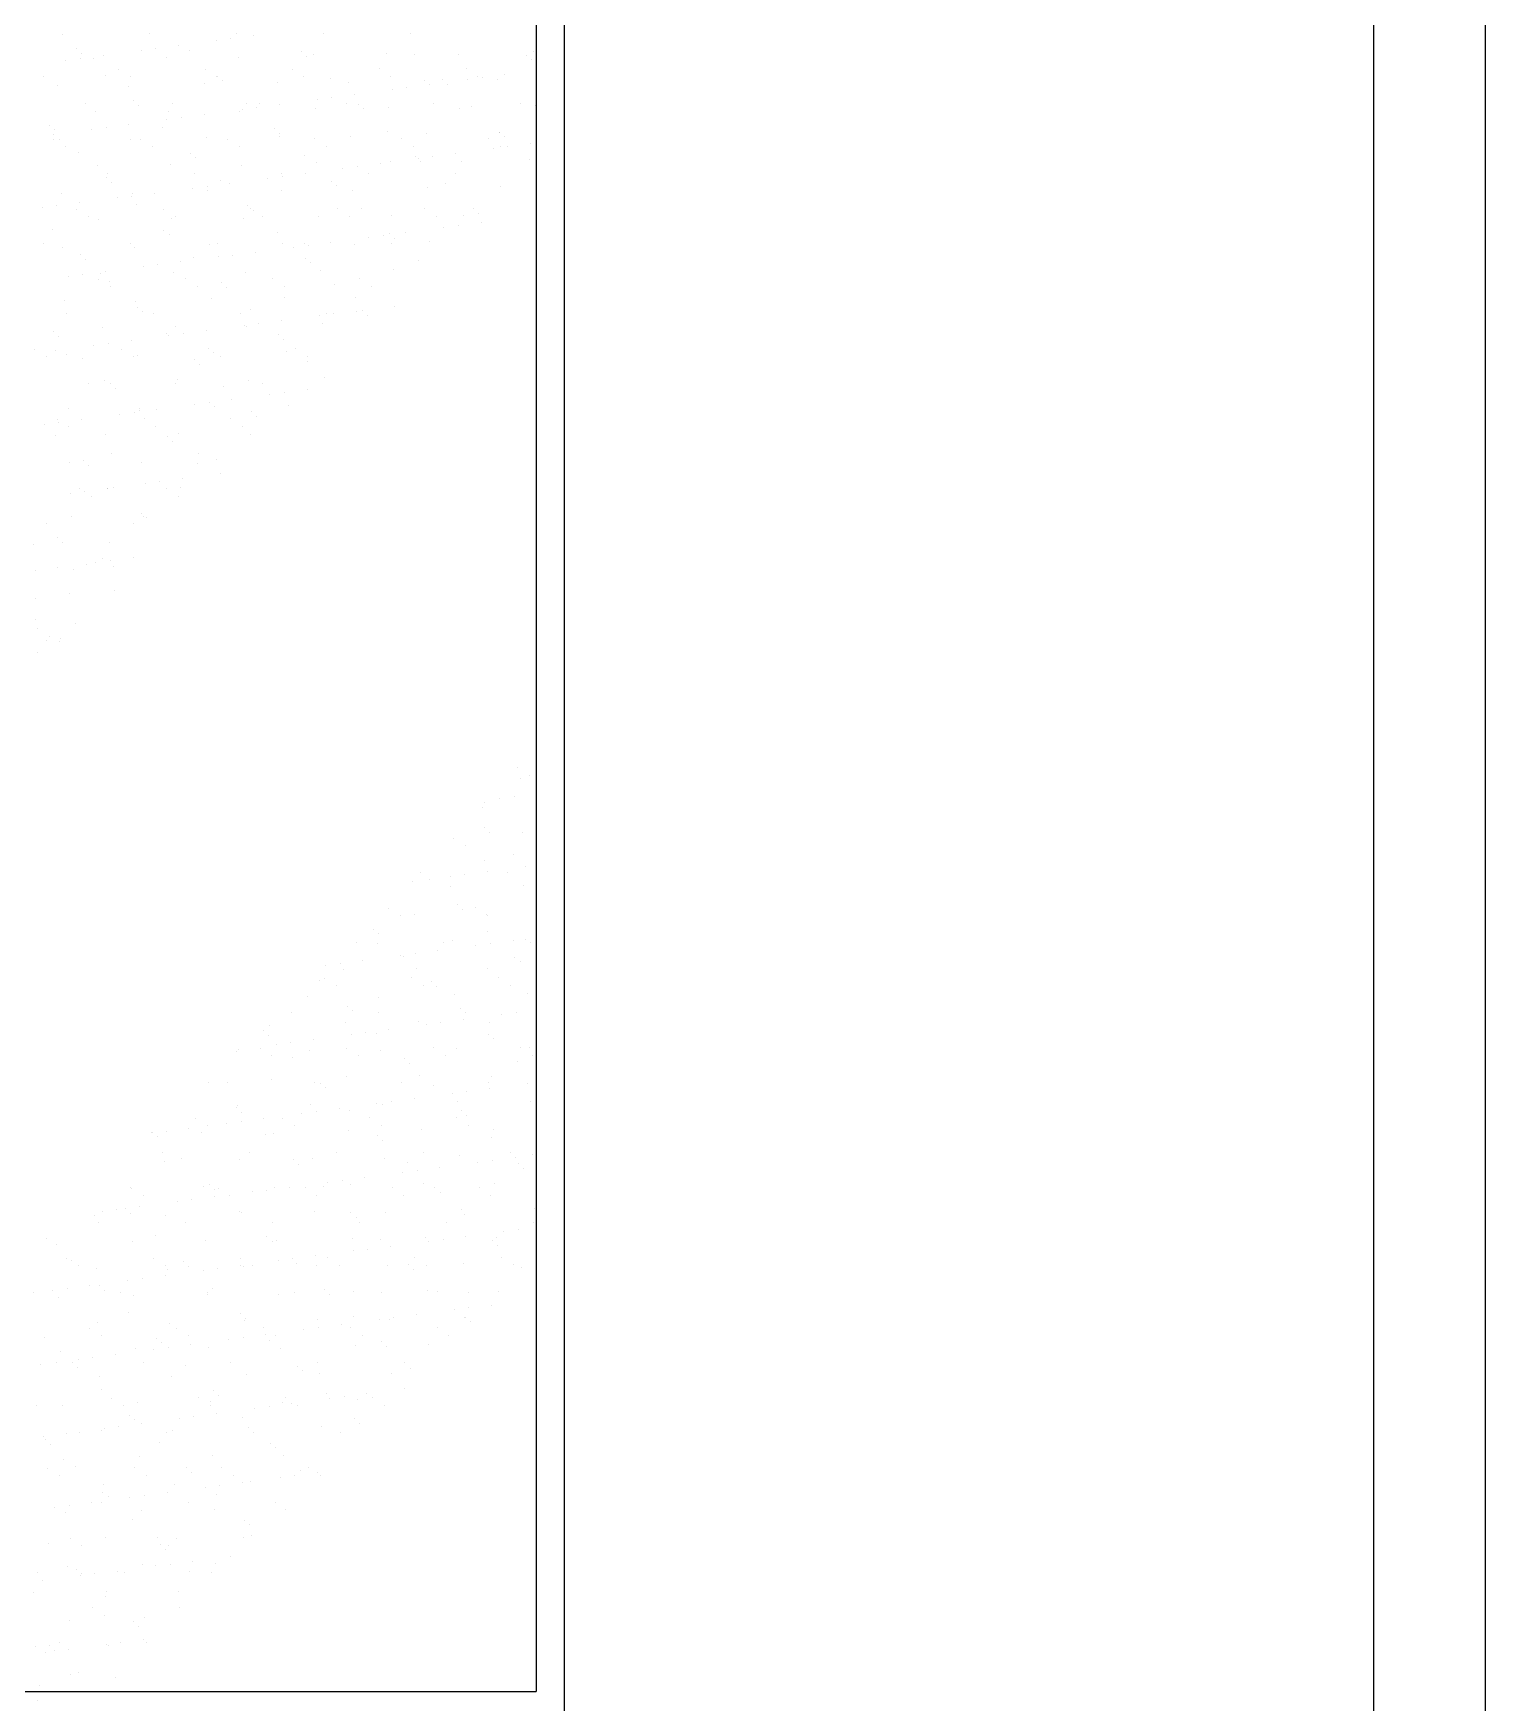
# Model space of a CAD drawing. Header units: inches. Extents: x 8.4 to 50.9, y 14.4 to 39.2.
# Drawn here: x 10.3584 to 10.6184, y 25.7495 to 26.0485 of the extents above; entities that cross this region are included whole.
import ezdxf

# ---------------------------------------------------------------- set-up
doc = ezdxf.new("R2010")
doc.units = ezdxf.units.IN
doc.header["$MEASUREMENT"] = 0
doc.layers.add('02', color=2, linetype='Continuous')

msp = doc.modelspace()

# ---------------------------------------------------------------- linework, layer by layer
at = {"layer": '02'}
for p, q in [((10.4534, 26.848), (10.4534, 25.7465)), ((10.5984, 24.551), (10.5984, 26.848)), ((10.6184, 24.551), (10.6184, 26.848)), ((10.4484, 26.34505), (10.4484, 25.7515)), ((10.36367, 26.04842), (10.36367, 26.04842)), ((10.37924, 26.04845), (10.37924, 26.04845)), ((10.39481, 26.04848), (10.39481, 26.04848)), ((10.39781, 26.04817), (10.39781, 26.04817)), ((10.41038, 26.04851), (10.41038, 26.04851)), ((10.42595, 26.04853), (10.42595, 26.04853)), ((10.36605, 26.04587), (10.36605, 26.04587)), ((10.37768, 26.04552), (10.37768, 26.04552)), ((10.38028, 26.04586), (10.38028, 26.04586)), ((10.38435, 26.04639), (10.38435, 26.04639)), ((10.38635, 26.04543), (10.38635, 26.04543)), ((10.39114, 26.04729), (10.39114, 26.04729)), ((10.39374, 26.04763), (10.39374, 26.04763)), ((10.40636, 26.04526), (10.40636, 26.04526)), ((10.44792, 26.04529), (10.44792, 26.04529)), ((10.36422, 26.04374), (10.36422, 26.04374)), ((10.36682, 26.04409), (10.36682, 26.04409)), ((10.36697, 26.04503), (10.36697, 26.04503)), ((10.36916, 26.0441), (10.36916, 26.0441)), ((10.37089, 26.04462), (10.37089, 26.04462)), ((10.38225, 26.04427), (10.38225, 26.04427)), ((10.38915, 26.04214), (10.38915, 26.04214)), ((10.39504, 26.04421), (10.39504, 26.04421)), ((10.40472, 26.04216), (10.40472, 26.04216)), ((10.40728, 26.04442), (10.40728, 26.04442)), ((10.40854, 26.0447), (10.40854, 26.0447)), ((10.42029, 26.04219), (10.42029, 26.04219)), ((10.42163, 26.04486), (10.42163, 26.04486)), ((10.42666, 26.04482), (10.42666, 26.04482)), ((10.43442, 26.0448), (10.43442, 26.0448)), ((10.43586, 26.04222), (10.43586, 26.04222)), ((10.44667, 26.04465), (10.44667, 26.04465)), ((10.44759, 26.0438), (10.44759, 26.0438)), ((10.36012, 26.04074), (10.36012, 26.04074)), ((10.36271, 26.03916), (10.36271, 26.03916)), ((10.37132, 26.04104), (10.37132, 26.04104)), ((10.37358, 26.04211), (10.37358, 26.04211)), ((10.37569, 26.04076), (10.37569, 26.04076)), ((10.38901, 26.03958), (10.38901, 26.03958)), ((10.39126, 26.04079), (10.39126, 26.04079)), ((10.39133, 26.04087), (10.39133, 26.04087)), ((10.39225, 26.04003), (10.39225, 26.04003)), ((10.4021, 26.03975), (10.4021, 26.03975)), ((10.40683, 26.04082), (10.40683, 26.04082)), ((10.41163, 26.04043), (10.41163, 26.04043)), ((10.41489, 26.03969), (10.41489, 26.03969)), ((10.4224, 26.04085), (10.4224, 26.04085)), ((10.42839, 26.04018), (10.42839, 26.04018)), ((10.42933, 26.03937), (10.42933, 26.03937)), ((10.43164, 26.04026), (10.43164, 26.04026)), ((10.43256, 26.03941), (10.43256, 26.03941)), ((10.43613, 26.04026), (10.43613, 26.04026)), ((10.43797, 26.04088), (10.43797, 26.04088)), ((10.43873, 26.04061), (10.43873, 26.04061)), ((10.44148, 26.04034), (10.44148, 26.04034)), ((10.44279, 26.04114), (10.44279, 26.04114)), ((10.3755, 26.0391), (10.3755, 26.0391)), ((10.3763, 26.03648), (10.3763, 26.03648)), ((10.40921, 26.03672), (10.40921, 26.03672)), ((10.41181, 26.03706), (10.41181, 26.03706)), ((10.41587, 26.0376), (10.41587, 26.0376)), ((10.42267, 26.03849), (10.42267, 26.03849)), ((10.42527, 26.03884), (10.42527, 26.03884)), ((10.36771, 26.0359), (10.36771, 26.0359)), ((10.36947, 26.03447), (10.36947, 26.03447)), ((10.37722, 26.03564), (10.37722, 26.03564)), ((10.38229, 26.03318), (10.38229, 26.03318)), ((10.38256, 26.03464), (10.38256, 26.03464)), ((10.38328, 26.03593), (10.38328, 26.03593)), ((10.38489, 26.03352), (10.38489, 26.03352)), ((10.38896, 26.03406), (10.38896, 26.03406)), ((10.39535, 26.03458), (10.39535, 26.03458)), ((10.39575, 26.03495), (10.39575, 26.03495)), ((10.3966, 26.03604), (10.3966, 26.03604)), ((10.39835, 26.03529), (10.39835, 26.03529)), ((10.39885, 26.03596), (10.39885, 26.03596)), ((10.40242, 26.03583), (10.40242, 26.03583)), ((10.40886, 26.03506), (10.40886, 26.03506)), ((10.41442, 26.03599), (10.41442, 26.03599)), ((10.41661, 26.03587), (10.41661, 26.03587)), ((10.41753, 26.03502), (10.41753, 26.03502)), ((10.42194, 26.03523), (10.42194, 26.03523)), ((10.42999, 26.03601), (10.42999, 26.03601)), ((10.43474, 26.03517), (10.43474, 26.03517)), ((10.43691, 26.03543), (10.43691, 26.03543)), ((10.44556, 26.03604), (10.44556, 26.03604)), ((10.44824, 26.03565), (10.44824, 26.03565)), ((10.36127, 26.03209), (10.36127, 26.03209)), ((10.36204, 26.03051), (10.36204, 26.03051)), ((10.36219, 26.03125), (10.36219, 26.03125)), ((10.36883, 26.03141), (10.36883, 26.03141)), ((10.37143, 26.03175), (10.37143, 26.03175)), ((10.3755, 26.03228), (10.3755, 26.03228)), ((10.38157, 26.03165), (10.38157, 26.03165)), ((10.40158, 26.03148), (10.40158, 26.03148)), ((10.4025, 26.03064), (10.4025, 26.03064)), ((10.42188, 26.03104), (10.42188, 26.03104)), ((10.42871, 26.03054), (10.42871, 26.03054)), ((10.44179, 26.03071), (10.44179, 26.03071)), ((10.44189, 26.03087), (10.44189, 26.03087)), ((10.36205, 26.02956), (10.36205, 26.02956)), ((10.36303, 26.02952), (10.36303, 26.02952)), ((10.36416, 26.02822), (10.36416, 26.02822)), ((10.36654, 26.02726), (10.36654, 26.02726)), ((10.37582, 26.02946), (10.37582, 26.02946)), ((10.37762, 26.02959), (10.37762, 26.02959)), ((10.37973, 26.02824), (10.37973, 26.02824)), ((10.38932, 26.02995), (10.38932, 26.02995)), ((10.39319, 26.02962), (10.39319, 26.02962)), ((10.3953, 26.02827), (10.3953, 26.02827)), ((10.40241, 26.03012), (10.40241, 26.03012)), ((10.40876, 26.02964), (10.40876, 26.02964)), ((10.41087, 26.0283), (10.41087, 26.0283)), ((10.4152, 26.03006), (10.4152, 26.03006)), ((10.42433, 26.02967), (10.42433, 26.02967)), ((10.42644, 26.02833), (10.42644, 26.02833)), ((10.4399, 26.0297), (10.4399, 26.0297)), ((10.44074, 26.02793), (10.44074, 26.02793)), ((10.44201, 26.02836), (10.44201, 26.02836)), ((10.44281, 26.03002), (10.44281, 26.03002)), ((10.44334, 26.02827), (10.44334, 26.02827)), ((10.4474, 26.0288), (10.4474, 26.0288)), ((10.36979, 26.02484), (10.36979, 26.02484)), ((10.38288, 26.025), (10.38288, 26.025)), ((10.38655, 26.02709), (10.38655, 26.02709)), ((10.38747, 26.02625), (10.38747, 26.02625)), ((10.39567, 26.02494), (10.39567, 26.02494)), ((10.40685, 26.02665), (10.40685, 26.02665)), ((10.40917, 26.02543), (10.40917, 26.02543)), ((10.41382, 26.02438), (10.41382, 26.02438)), ((10.41642, 26.02472), (10.41642, 26.02472)), ((10.42048, 26.02526), (10.42048, 26.02526)), ((10.42226, 26.0256), (10.42226, 26.0256)), ((10.42686, 26.02648), (10.42686, 26.02648)), ((10.42728, 26.02615), (10.42728, 26.02615)), ((10.42778, 26.02563), (10.42778, 26.02563)), ((10.42988, 26.0265), (10.42988, 26.0265)), ((10.43394, 26.02703), (10.43394, 26.02703)), ((10.43505, 26.02553), (10.43505, 26.02553)), ((10.44716, 26.02604), (10.44716, 26.02604)), ((10.37152, 26.0227), (10.37152, 26.0227)), ((10.37175, 26.02338), (10.37175, 26.02338)), ((10.37244, 26.02186), (10.37244, 26.02186)), ((10.38732, 26.02341), (10.38732, 26.02341)), ((10.3895, 26.02118), (10.3895, 26.02118)), ((10.39182, 26.02226), (10.39182, 26.02226)), ((10.39357, 26.02172), (10.39357, 26.02172)), ((10.40036, 26.02261), (10.40036, 26.02261)), ((10.40289, 26.02344), (10.40289, 26.02344)), ((10.40296, 26.02295), (10.40296, 26.02295)), ((10.40703, 26.02349), (10.40703, 26.02349)), ((10.41183, 26.02209), (10.41183, 26.02209)), ((10.41275, 26.02125), (10.41275, 26.02125)), ((10.41846, 26.02346), (10.41846, 26.02346)), ((10.43213, 26.02165), (10.43213, 26.02165)), ((10.43403, 26.02349), (10.43403, 26.02349)), ((10.36334, 26.01989), (10.36334, 26.01989)), ((10.37344, 26.01907), (10.37344, 26.01907)), ((10.37604, 26.01941), (10.37604, 26.01941)), ((10.37613, 26.01983), (10.37613, 26.01983)), ((10.38011, 26.01994), (10.38011, 26.01994)), ((10.3869, 26.02084), (10.3869, 26.02084)), ((10.38964, 26.02032), (10.38964, 26.02032)), ((10.40273, 26.02048), (10.40273, 26.02048)), ((10.41552, 26.02042), (10.41552, 26.02042)), ((10.42902, 26.02091), (10.42902, 26.02091)), ((10.44211, 26.02107), (10.44211, 26.02107)), ((10.35998, 26.01729), (10.35998, 26.01729)), ((10.36258, 26.01764), (10.36258, 26.01764)), ((10.36609, 26.01704), (10.36609, 26.01704)), ((10.36665, 26.01817), (10.36665, 26.01817)), ((10.36819, 26.0157), (10.36819, 26.0157)), ((10.3701, 26.0152), (10.3701, 26.0152)), ((10.37679, 26.01787), (10.37679, 26.01787)), ((10.38166, 26.01707), (10.38166, 26.01707)), ((10.38319, 26.01537), (10.38319, 26.01537)), ((10.38377, 26.01572), (10.38377, 26.01572)), ((10.39598, 26.01531), (10.39598, 26.01531)), ((10.3968, 26.0177), (10.3968, 26.0177)), ((10.39723, 26.0171), (10.39723, 26.0171)), ((10.39772, 26.01686), (10.39772, 26.01686)), ((10.39934, 26.01575), (10.39934, 26.01575)), ((10.40949, 26.01579), (10.40949, 26.01579)), ((10.4128, 26.01712), (10.4128, 26.01712)), ((10.41491, 26.01578), (10.41491, 26.01578)), ((10.4171, 26.01726), (10.4171, 26.01726)), ((10.42257, 26.01596), (10.42257, 26.01596)), ((10.42837, 26.01715), (10.42837, 26.01715)), ((10.43048, 26.01581), (10.43048, 26.01581)), ((10.43536, 26.0159), (10.43536, 26.0159)), ((10.43711, 26.01709), (10.43711, 26.01709)), ((10.43803, 26.01624), (10.43803, 26.01624)), ((10.36176, 26.01348), (10.36176, 26.01348)), ((10.38177, 26.01331), (10.38177, 26.01331)), ((10.38269, 26.01247), (10.38269, 26.01247)), ((10.40207, 26.01287), (10.40207, 26.01287)), ((10.42103, 26.01239), (10.42103, 26.01239)), ((10.42208, 26.0127), (10.42208, 26.0127)), ((10.42509, 26.01292), (10.42509, 26.01292)), ((10.43189, 26.01382), (10.43189, 26.01382)), ((10.43449, 26.01416), (10.43449, 26.01416)), ((10.43855, 26.01469), (10.43855, 26.01469)), ((10.36021, 26.01083), (10.36021, 26.01083)), ((10.36366, 26.01026), (10.36366, 26.01026)), ((10.37579, 26.01086), (10.37579, 26.01086)), ((10.37645, 26.01019), (10.37645, 26.01019)), ((10.38995, 26.01068), (10.38995, 26.01068)), ((10.39136, 26.01089), (10.39136, 26.01089)), ((10.39818, 26.00938), (10.39818, 26.00938)), ((10.40304, 26.01085), (10.40304, 26.01085)), ((10.40497, 26.01027), (10.40497, 26.01027)), ((10.40693, 26.01092), (10.40693, 26.01092)), ((10.40757, 26.01061), (10.40757, 26.01061)), ((10.41164, 26.01115), (10.41164, 26.01115)), ((10.41583, 26.01079), (10.41583, 26.01079)), ((10.41843, 26.01204), (10.41843, 26.01204)), ((10.4225, 26.01094), (10.4225, 26.01094)), ((10.423, 26.01185), (10.423, 26.01185)), ((10.42934, 26.01127), (10.42934, 26.01127)), ((10.36674, 26.00892), (10.36674, 26.00892)), ((10.36766, 26.00808), (10.36766, 26.00808)), ((10.37805, 26.00673), (10.37805, 26.00673)), ((10.38065, 26.00707), (10.38065, 26.00707)), ((10.38472, 26.00761), (10.38472, 26.00761)), ((10.38704, 26.00848), (10.38704, 26.00848)), ((10.39151, 26.0085), (10.39151, 26.0085)), ((10.39411, 26.00884), (10.39411, 26.00884)), ((10.40704, 26.00831), (10.40704, 26.00831)), ((10.40797, 26.00747), (10.40797, 26.00747)), ((10.42289, 26.00633), (10.42289, 26.00633)), ((10.42735, 26.00787), (10.42735, 26.00787)), ((10.36459, 26.00496), (10.36459, 26.00496)), ((10.36719, 26.0053), (10.36719, 26.0053)), ((10.37012, 26.00452), (10.37012, 26.00452)), ((10.37042, 26.00557), (10.37042, 26.00557)), ((10.37126, 26.00583), (10.37126, 26.00583)), ((10.37201, 26.00409), (10.37201, 26.00409)), ((10.38351, 26.00574), (10.38351, 26.00574)), ((10.38569, 26.00455), (10.38569, 26.00455)), ((10.39201, 26.00392), (10.39201, 26.00392)), ((10.3963, 26.00567), (10.3963, 26.00567)), ((10.40127, 26.00457), (10.40127, 26.00457)), ((10.4098, 26.00616), (10.4098, 26.00616)), ((10.41232, 26.00348), (10.41232, 26.00348)), ((10.41684, 26.0046), (10.41684, 26.0046)), ((10.41894, 26.00326), (10.41894, 26.00326)), ((10.36397, 26.00062), (10.36397, 26.00062)), ((10.37223, 26.00317), (10.37223, 26.00317)), ((10.37676, 26.00056), (10.37676, 26.00056)), ((10.3878, 26.0032), (10.3878, 26.0032)), ((10.39027, 26.00105), (10.39027, 26.00105)), ((10.39294, 26.00308), (10.39294, 26.00308)), ((10.40336, 26.00121), (10.40336, 26.00121)), ((10.40337, 26.00323), (10.40337, 26.00323)), ((10.41615, 26.00115), (10.41615, 26.00115)), ((10.36425, 25.99831), (10.36425, 25.99831)), ((10.37698, 25.99953), (10.37698, 25.99953)), ((10.37791, 25.99869), (10.37791, 25.99869)), ((10.37982, 25.99834), (10.37982, 25.99834)), ((10.39539, 25.99837), (10.39539, 25.99837)), ((10.39729, 25.99909), (10.39729, 25.99909)), ((10.40958, 25.99793), (10.40958, 25.99793)), ((10.41096, 25.9984), (10.41096, 25.9984)), ((10.41218, 25.99828), (10.41218, 25.99828)), ((10.41625, 25.99881), (10.41625, 25.99881)), ((10.41729, 25.99892), (10.41729, 25.99892)), ((10.41821, 25.99808), (10.41821, 25.99808)), ((10.42304, 25.9997), (10.42304, 25.9997)), ((10.36195, 25.99515), (10.36195, 25.99515)), ((10.36287, 25.9943), (10.36287, 25.9943)), ((10.37073, 25.99593), (10.37073, 25.99593)), ((10.38225, 25.9947), (10.38225, 25.9947)), ((10.38266, 25.99439), (10.38266, 25.99439)), ((10.38382, 25.9961), (10.38382, 25.9961)), ((10.38526, 25.99473), (10.38526, 25.99473)), ((10.38933, 25.99527), (10.38933, 25.99527)), ((10.39612, 25.99616), (10.39612, 25.99616)), ((10.39661, 25.99604), (10.39661, 25.99604)), ((10.39872, 25.9965), (10.39872, 25.9965)), ((10.40226, 25.99453), (10.40226, 25.99453)), ((10.40279, 25.99704), (10.40279, 25.99704)), ((10.41012, 25.99653), (10.41012, 25.99653)), ((10.35859, 25.99197), (10.35859, 25.99197)), ((10.36241, 25.99172), (10.36241, 25.99172)), ((10.3692, 25.99262), (10.3692, 25.99262)), ((10.3718, 25.99296), (10.3718, 25.99296)), ((10.37416, 25.992), (10.37416, 25.992)), ((10.37587, 25.99349), (10.37587, 25.99349)), ((10.38973, 25.99203), (10.38973, 25.99203)), ((10.39058, 25.99141), (10.39058, 25.99141)), ((10.40318, 25.99369), (10.40318, 25.99369)), ((10.40367, 25.99158), (10.40367, 25.99158)), ((10.4053, 25.99205), (10.4053, 25.99205)), ((10.3607, 25.99063), (10.3607, 25.99063)), ((10.36429, 25.99099), (10.36429, 25.99099)), ((10.36722, 25.99032), (10.36722, 25.99032)), ((10.37627, 25.99065), (10.37627, 25.99065)), ((10.37708, 25.99093), (10.37708, 25.99093)), ((10.38723, 25.99014), (10.38723, 25.99014)), ((10.38815, 25.9893), (10.38815, 25.9893)), ((10.39184, 25.99068), (10.39184, 25.99068)), ((10.40741, 25.99071), (10.40741, 25.99071)), ((10.40753, 25.9897), (10.40753, 25.9897)), ((10.36829, 25.98579), (10.36829, 25.98579)), ((10.37105, 25.9863), (10.37105, 25.9863)), ((10.3722, 25.98575), (10.3722, 25.98575)), ((10.38386, 25.98582), (10.38386, 25.98582)), ((10.38414, 25.98647), (10.38414, 25.98647)), ((10.3925, 25.98531), (10.3925, 25.98531)), ((10.39693, 25.98641), (10.39693, 25.98641)), ((10.39943, 25.98585), (10.39943, 25.98585)), ((10.41043, 25.98689), (10.41043, 25.98689)), ((10.37312, 25.98491), (10.37312, 25.98491)), ((10.38987, 25.98239), (10.38987, 25.98239)), ((10.39394, 25.98293), (10.39394, 25.98293)), ((10.40073, 25.98382), (10.40073, 25.98382)), ((10.40333, 25.98416), (10.40333, 25.98416)), ((10.4074, 25.9847), (10.4074, 25.9847)), ((10.36263, 25.97945), (10.36263, 25.97945)), ((10.3646, 25.98135), (10.3646, 25.98135)), ((10.36702, 25.97938), (10.36702, 25.97938)), ((10.37381, 25.98028), (10.37381, 25.98028)), ((10.37641, 25.98062), (10.37641, 25.98062)), ((10.37739, 25.98129), (10.37739, 25.98129)), ((10.37747, 25.98092), (10.37747, 25.98092)), ((10.3782, 25.97948), (10.3782, 25.97948)), ((10.38048, 25.98116), (10.38048, 25.98116)), ((10.38727, 25.98205), (10.38727, 25.98205)), ((10.3909, 25.98178), (10.3909, 25.98178)), ((10.39377, 25.97951), (10.39377, 25.97951)), ((10.39748, 25.98075), (10.39748, 25.98075)), ((10.3984, 25.97991), (10.3984, 25.97991)), ((10.40399, 25.98195), (10.40399, 25.98195)), ((10.36035, 25.97851), (10.36035, 25.97851)), ((10.36244, 25.97654), (10.36244, 25.97654)), ((10.36296, 25.97885), (10.36296, 25.97885)), ((10.36474, 25.97811), (10.36474, 25.97811)), ((10.37136, 25.97667), (10.37136, 25.97667)), ((10.38031, 25.97813), (10.38031, 25.97813)), ((10.38245, 25.97636), (10.38245, 25.97636)), ((10.38445, 25.97683), (10.38445, 25.97683)), ((10.39588, 25.97816), (10.39588, 25.97816)), ((10.39724, 25.97677), (10.39724, 25.97677)), ((10.38337, 25.97552), (10.38337, 25.97552)), ((10.36492, 25.97172), (10.36492, 25.97172)), ((10.36742, 25.97198), (10.36742, 25.97198)), ((10.36834, 25.97113), (10.36834, 25.97113)), ((10.37233, 25.97327), (10.37233, 25.97327)), ((10.37771, 25.97166), (10.37771, 25.97166)), ((10.38772, 25.97153), (10.38772, 25.97153)), ((10.3879, 25.9733), (10.3879, 25.9733)), ((10.39121, 25.97214), (10.39121, 25.97214)), ((10.37842, 25.96794), (10.37842, 25.96794)), ((10.38102, 25.96828), (10.38102, 25.96828)), ((10.38509, 25.96882), (10.38509, 25.96882)), ((10.39188, 25.96971), (10.39188, 25.96971)), ((10.36496, 25.96617), (10.36496, 25.96617)), ((10.36667, 25.96693), (10.36667, 25.96693)), ((10.36757, 25.96651), (10.36757, 25.96651)), ((10.36878, 25.96558), (10.36878, 25.96558)), ((10.37163, 25.96705), (10.37163, 25.96705)), ((10.37168, 25.96703), (10.37168, 25.96703)), ((10.37269, 25.96715), (10.37269, 25.96715)), ((10.38224, 25.96696), (10.38224, 25.96696)), ((10.38435, 25.96561), (10.38435, 25.96561)), ((10.38477, 25.9672), (10.38477, 25.9672)), ((10.36523, 25.96209), (10.36523, 25.96209)), ((10.37767, 25.96259), (10.37767, 25.96259)), ((10.37802, 25.96202), (10.37802, 25.96202)), ((10.37859, 25.96174), (10.37859, 25.96174)), ((10.3608, 25.96072), (10.3608, 25.96072)), ((10.37637, 25.96075), (10.37637, 25.96075)), ((10.35849, 25.95691), (10.35849, 25.95691)), ((10.36264, 25.9582), (10.36264, 25.9582)), ((10.36356, 25.95735), (10.36356, 25.95735)), ((10.37199, 25.9574), (10.37199, 25.9574)), ((10.36278, 25.95293), (10.36278, 25.95293)), ((10.36555, 25.95245), (10.36555, 25.95245)), ((10.36791, 25.95337), (10.36791, 25.95337)), ((10.36957, 25.95383), (10.36957, 25.95383)), ((10.37071, 25.95441), (10.37071, 25.95441)), ((10.37218, 25.95417), (10.37218, 25.95417)), ((10.37281, 25.95306), (10.37281, 25.95306)), ((10.37624, 25.95471), (10.37624, 25.95471)), ((10.35872, 25.9524), (10.35872, 25.9524)), ((10.3588, 25.94728), (10.3588, 25.94728)), ((10.36483, 25.9482), (10.36483, 25.9482)), ((10.37288, 25.94881), (10.37288, 25.94881)), ((10.35878, 25.94357), (10.35878, 25.94357)), ((10.35917, 25.94186), (10.35917, 25.94186)), ((10.36128, 25.94052), (10.36128, 25.94052)), ((10.36586, 25.94282), (10.36586, 25.94282)), ((10.35912, 25.93764), (10.35912, 25.93764)), ((10.36072, 25.93972), (10.36072, 25.93972)), ((10.36313, 25.93959), (10.36313, 25.93959)), ((10.36333, 25.94006), (10.36333, 25.94006)), ((10.4451, 25.91696), (10.4451, 25.91696)), ((10.44557, 25.9151), (10.44557, 25.9151)), ((10.44721, 25.91562), (10.44721, 25.91562)), ((10.43923, 25.91075), (10.43923, 25.91075)), ((10.44185, 25.91156), (10.44185, 25.91156)), ((10.44445, 25.9119), (10.44445, 25.9119)), ((10.43883, 25.90992), (10.43883, 25.90992)), ((10.43916, 25.90624), (10.43916, 25.90624)), ((10.44008, 25.9054), (10.44008, 25.9054)), ((10.44589, 25.90547), (10.44589, 25.90547)), ((10.43357, 25.90441), (10.43357, 25.90441)), ((10.43568, 25.90307), (10.43568, 25.90307)), ((10.43914, 25.90029), (10.43914, 25.90029)), ((10.44443, 25.90141), (10.44443, 25.90141)), ((10.44646, 25.89922), (10.44646, 25.89922)), ((10.42621, 25.89656), (10.42621, 25.89656)), ((10.4277, 25.8982), (10.4277, 25.8982)), ((10.4294, 25.89702), (10.4294, 25.89702)), ((10.433, 25.89745), (10.433, 25.89745)), ((10.43312, 25.89566), (10.43312, 25.89566)), ((10.4356, 25.89779), (10.4356, 25.89779)), ((10.43967, 25.89833), (10.43967, 25.89833)), ((10.44327, 25.89823), (10.44327, 25.89823)), ((10.4462, 25.89583), (10.4462, 25.89583)), ((10.42204, 25.89186), (10.42204, 25.89186)), ((10.42415, 25.89052), (10.42415, 25.89052)), ((10.42667, 25.89072), (10.42667, 25.89072)), ((10.43437, 25.89246), (10.43437, 25.89246)), ((10.43529, 25.89162), (10.43529, 25.89162)), ((10.43761, 25.89189), (10.43761, 25.89189)), ((10.43946, 25.89066), (10.43946, 25.89066)), ((10.43972, 25.89055), (10.43972, 25.89055)), ((10.41934, 25.88807), (10.41934, 25.88807)), ((10.42026, 25.88723), (10.42026, 25.88723)), ((10.43964, 25.88763), (10.43964, 25.88763)), ((10.41617, 25.88565), (10.41617, 25.88565)), ((10.41993, 25.88554), (10.41993, 25.88554)), ((10.42675, 25.88368), (10.42675, 25.88368)), ((10.43082, 25.88422), (10.43082, 25.88422)), ((10.43174, 25.88568), (10.43174, 25.88568)), ((10.43343, 25.88603), (10.43343, 25.88603)), ((10.43761, 25.88511), (10.43761, 25.88511)), ((10.44021, 25.88545), (10.44021, 25.88545)), ((10.44428, 25.88599), (10.44428, 25.88599)), ((10.44652, 25.8862), (10.44652, 25.8862)), ((10.44731, 25.88571), (10.44731, 25.88571)), ((10.41069, 25.88157), (10.41069, 25.88157)), ((10.41329, 25.88191), (10.41329, 25.88191)), ((10.4139, 25.88092), (10.4139, 25.88092)), ((10.41736, 25.88245), (10.41736, 25.88245)), ((10.42415, 25.88334), (10.42415, 25.88334)), ((10.42461, 25.88324), (10.42461, 25.88324)), ((10.42698, 25.88108), (10.42698, 25.88108)), ((10.43977, 25.88102), (10.43977, 25.88102)), ((10.44462, 25.88307), (10.44462, 25.88307)), ((10.44554, 25.88223), (10.44554, 25.88223)), ((10.40958, 25.87885), (10.40958, 25.87885)), ((10.41051, 25.87931), (10.41051, 25.87931)), ((10.41261, 25.87797), (10.41261, 25.87797)), ((10.42608, 25.87934), (10.42608, 25.87934)), ((10.42818, 25.878), (10.42818, 25.878)), ((10.42959, 25.87868), (10.42959, 25.87868)), ((10.43051, 25.87784), (10.43051, 25.87784)), ((10.44165, 25.87937), (10.44165, 25.87937)), ((10.44376, 25.87803), (10.44376, 25.87803)), ((10.40745, 25.87597), (10.40745, 25.87597)), ((10.42024, 25.87591), (10.42024, 25.87591)), ((10.43375, 25.8764), (10.43375, 25.8764)), ((10.44683, 25.87656), (10.44683, 25.87656)), ((10.40463, 25.87311), (10.40463, 25.87311)), ((10.41456, 25.87429), (10.41456, 25.87429)), ((10.41548, 25.87345), (10.41548, 25.87345)), ((10.4202, 25.87313), (10.4202, 25.87313)), ((10.43486, 25.87385), (10.43486, 25.87385)), ((10.43543, 25.87188), (10.43543, 25.87188)), ((10.43578, 25.87316), (10.43578, 25.87316)), ((10.44222, 25.87277), (10.44222, 25.87277)), ((10.44482, 25.87312), (10.44482, 25.87312)), ((10.39953, 25.86991), (10.39953, 25.86991)), ((10.40045, 25.86906), (10.40045, 25.86906)), ((10.40071, 25.8708), (10.40071, 25.8708)), ((10.41421, 25.87128), (10.41421, 25.87128)), ((10.4153, 25.86923), (10.4153, 25.86923)), ((10.4179, 25.86957), (10.4179, 25.86957)), ((10.41983, 25.86946), (10.41983, 25.86946)), ((10.42197, 25.87011), (10.42197, 25.87011)), ((10.4273, 25.87145), (10.4273, 25.87145)), ((10.42876, 25.871), (10.42876, 25.871)), ((10.43136, 25.87134), (10.43136, 25.87134)), ((10.43984, 25.86929), (10.43984, 25.86929)), ((10.44009, 25.87139), (10.44009, 25.87139)), ((10.39468, 25.86617), (10.39468, 25.86617)), ((10.39505, 25.86656), (10.39505, 25.86656)), ((10.39897, 25.86676), (10.39897, 25.86676)), ((10.40184, 25.86746), (10.40184, 25.86746)), ((10.40445, 25.8678), (10.40445, 25.8678)), ((10.40777, 25.86634), (10.40777, 25.86634)), ((10.40851, 25.86833), (10.40851, 25.86833)), ((10.41454, 25.86679), (10.41454, 25.86679)), ((10.42056, 25.86628), (10.42056, 25.86628)), ((10.43011, 25.86682), (10.43011, 25.86682)), ((10.43406, 25.86676), (10.43406, 25.86676)), ((10.44076, 25.86845), (10.44076, 25.86845)), ((10.44569, 25.86685), (10.44569, 25.86685)), ((10.44715, 25.86693), (10.44715, 25.86693)), ((10.40108, 25.86542), (10.40108, 25.86542)), ((10.4048, 25.86508), (10.4048, 25.86508)), ((10.41665, 25.86545), (10.41665, 25.86545)), ((10.42481, 25.8649), (10.42481, 25.8649)), ((10.42573, 25.86406), (10.42573, 25.86406)), ((10.43222, 25.86548), (10.43222, 25.86548)), ((10.44511, 25.86446), (10.44511, 25.86446)), ((10.44779, 25.86551), (10.44779, 25.86551)), ((10.38977, 25.86069), (10.38977, 25.86069)), ((10.3931, 25.86056), (10.3931, 25.86056)), ((10.40102, 25.86116), (10.40102, 25.86116)), ((10.40867, 25.86059), (10.40867, 25.86059)), ((10.40978, 25.86052), (10.40978, 25.86052)), ((10.41453, 25.86165), (10.41453, 25.86165)), ((10.42424, 25.86061), (10.42424, 25.86061)), ((10.42761, 25.86182), (10.42761, 25.86182)), ((10.43008, 25.86007), (10.43008, 25.86007)), ((10.43981, 25.86064), (10.43981, 25.86064)), ((10.4404, 25.86175), (10.4404, 25.86175)), ((10.44683, 25.86043), (10.44683, 25.86043)), ((10.4107, 25.85967), (10.4107, 25.85967)), ((10.41991, 25.85689), (10.41991, 25.85689)), ((10.42251, 25.85723), (10.42251, 25.85723)), ((10.42658, 25.85777), (10.42658, 25.85777)), ((10.43337, 25.85866), (10.43337, 25.85866)), ((10.43437, 25.85713), (10.43437, 25.85713)), ((10.43597, 25.859), (10.43597, 25.859)), ((10.44004, 25.85954), (10.44004, 25.85954)), ((10.44746, 25.85729), (10.44746, 25.85729)), ((10.38744, 25.85422), (10.38744, 25.85422)), ((10.39475, 25.85613), (10.39475, 25.85613)), ((10.39499, 25.85654), (10.39499, 25.85654)), ((10.39567, 25.85528), (10.39567, 25.85528)), ((10.39966, 25.85422), (10.39966, 25.85422)), ((10.40301, 25.85424), (10.40301, 25.85424)), ((10.40645, 25.85512), (10.40645, 25.85512)), ((10.40808, 25.8567), (10.40808, 25.8567)), ((10.40906, 25.85546), (10.40906, 25.85546)), ((10.41312, 25.856), (10.41312, 25.856)), ((10.41505, 25.85568), (10.41505, 25.85568)), ((10.41858, 25.85427), (10.41858, 25.85427)), ((10.42087, 25.85664), (10.42087, 25.85664)), ((10.43415, 25.8543), (10.43415, 25.8543)), ((10.43506, 25.85551), (10.43506, 25.85551)), ((10.43598, 25.85467), (10.43598, 25.85467)), ((10.37954, 25.85157), (10.37954, 25.85157)), ((10.37972, 25.85174), (10.37972, 25.85174)), ((10.38064, 25.85089), (10.38064, 25.85089)), ((10.38214, 25.85192), (10.38214, 25.85192)), ((10.3862, 25.85245), (10.3862, 25.85245)), ((10.38855, 25.85159), (10.38855, 25.85159)), ((10.38955, 25.85287), (10.38955, 25.85287)), ((10.39299, 25.85335), (10.39299, 25.85335)), ((10.3956, 25.85369), (10.3956, 25.85369)), ((10.40002, 25.8513), (10.40002, 25.8513)), ((10.40134, 25.85153), (10.40134, 25.85153)), ((10.40512, 25.8529), (10.40512, 25.8529)), ((10.41484, 25.85201), (10.41484, 25.85201)), ((10.42003, 25.85112), (10.42003, 25.85112)), ((10.42069, 25.85293), (10.42069, 25.85293)), ((10.42793, 25.85218), (10.42793, 25.85218)), ((10.43626, 25.85296), (10.43626, 25.85296)), ((10.44072, 25.85212), (10.44072, 25.85212)), ((10.38157, 25.84801), (10.38157, 25.84801)), ((10.39714, 25.84804), (10.39714, 25.84804)), ((10.41271, 25.84806), (10.41271, 25.84806)), ((10.42095, 25.85028), (10.42095, 25.85028)), ((10.42828, 25.84809), (10.42828, 25.84809)), ((10.44033, 25.85068), (10.44033, 25.85068)), ((10.44385, 25.84812), (10.44385, 25.84812)), ((10.3818, 25.84641), (10.3818, 25.84641)), ((10.38499, 25.84691), (10.38499, 25.84691)), ((10.39531, 25.8469), (10.39531, 25.8469)), ((10.405, 25.84674), (10.405, 25.84674)), ((10.40592, 25.84589), (10.40592, 25.84589)), ((10.4084, 25.84707), (10.4084, 25.84707)), ((10.42119, 25.84701), (10.42119, 25.84701)), ((10.4253, 25.84629), (10.4253, 25.84629)), ((10.42712, 25.84489), (10.42712, 25.84489)), ((10.43119, 25.84543), (10.43119, 25.84543)), ((10.43469, 25.84749), (10.43469, 25.84749)), ((10.43798, 25.84632), (10.43798, 25.84632)), ((10.44058, 25.84667), (10.44058, 25.84667)), ((10.44465, 25.8472), (10.44465, 25.8472)), ((10.4453, 25.84612), (10.4453, 25.84612)), ((10.44623, 25.84528), (10.44623, 25.84528)), ((10.44778, 25.84766), (10.44778, 25.84766)), ((10.37577, 25.84179), (10.37577, 25.84179)), ((10.38886, 25.84196), (10.38886, 25.84196)), ((10.38996, 25.84235), (10.38996, 25.84235)), ((10.40165, 25.84189), (10.40165, 25.84189)), ((10.40427, 25.84189), (10.40427, 25.84189)), ((10.41027, 25.84191), (10.41027, 25.84191)), ((10.41106, 25.84278), (10.41106, 25.84278)), ((10.41367, 25.84312), (10.41367, 25.84312)), ((10.41516, 25.84238), (10.41516, 25.84238)), ((10.41773, 25.84366), (10.41773, 25.84366)), ((10.42452, 25.84455), (10.42452, 25.84455)), ((10.42824, 25.84255), (10.42824, 25.84255)), ((10.43819, 25.84178), (10.43819, 25.84178)), ((10.44103, 25.84249), (10.44103, 25.84249)), ((10.37591, 25.84167), (10.37591, 25.84167)), ((10.37802, 25.84032), (10.37802, 25.84032)), ((10.38415, 25.83924), (10.38415, 25.83924)), ((10.38675, 25.83958), (10.38675, 25.83958)), ((10.39081, 25.84011), (10.39081, 25.84011)), ((10.39089, 25.8415), (10.39089, 25.8415)), ((10.39148, 25.84169), (10.39148, 25.84169)), ((10.39359, 25.84035), (10.39359, 25.84035)), ((10.3976, 25.84101), (10.3976, 25.84101)), ((10.40021, 25.84135), (10.40021, 25.84135)), ((10.40705, 25.84172), (10.40705, 25.84172)), ((10.40916, 25.84038), (10.40916, 25.84038)), ((10.42262, 25.84175), (10.42262, 25.84175)), ((10.42473, 25.84041), (10.42473, 25.84041)), ((10.43027, 25.84173), (10.43027, 25.84173)), ((10.4312, 25.84089), (10.4312, 25.84089)), ((10.4403, 25.84044), (10.4403, 25.84044)), ((10.36933, 25.83684), (10.36933, 25.83684)), ((10.37069, 25.83746), (10.37069, 25.83746)), ((10.37329, 25.83781), (10.37329, 25.83781)), ((10.37493, 25.83796), (10.37493, 25.83796)), ((10.37586, 25.83711), (10.37586, 25.83711)), ((10.37735, 25.83834), (10.37735, 25.83834)), ((10.38212, 25.83678), (10.38212, 25.83678)), ((10.39524, 25.83752), (10.39524, 25.83752)), ((10.39562, 25.83727), (10.39562, 25.83727)), ((10.40871, 25.83743), (10.40871, 25.83743)), ((10.41524, 25.83735), (10.41524, 25.83735)), ((10.41616, 25.8365), (10.41616, 25.8365)), ((10.4215, 25.83737), (10.4215, 25.83737)), ((10.435, 25.83786), (10.435, 25.83786)), ((10.43555, 25.8369), (10.43555, 25.8369)), ((10.44809, 25.83803), (10.44809, 25.83803)), ((10.37004, 25.83546), (10.37004, 25.83546)), ((10.38021, 25.83313), (10.38021, 25.83313)), ((10.38561, 25.83549), (10.38561, 25.83549)), ((10.40021, 25.83296), (10.40021, 25.83296)), ((10.40118, 25.83552), (10.40118, 25.83552)), ((10.41675, 25.83554), (10.41675, 25.83554)), ((10.42856, 25.83291), (10.42856, 25.83291)), ((10.43232, 25.83557), (10.43232, 25.83557)), ((10.4358, 25.83309), (10.4358, 25.83309)), ((10.44135, 25.83285), (10.44135, 25.83285)), ((10.44259, 25.83398), (10.44259, 25.83398)), ((10.44519, 25.83433), (10.44519, 25.83433)), ((10.44789, 25.8356), (10.44789, 25.8356)), ((10.36082, 25.83273), (10.36082, 25.83273)), ((10.36258, 25.83167), (10.36258, 25.83167)), ((10.37609, 25.83215), (10.37609, 25.83215)), ((10.38918, 25.83232), (10.38918, 25.83232)), ((10.40113, 25.83211), (10.40113, 25.83211)), ((10.40197, 25.83226), (10.40197, 25.83226)), ((10.41547, 25.83275), (10.41547, 25.83275)), ((10.41567, 25.83044), (10.41567, 25.83044)), ((10.41828, 25.83078), (10.41828, 25.83078)), ((10.42051, 25.83251), (10.42051, 25.83251)), ((10.42234, 25.83132), (10.42234, 25.83132)), ((10.42913, 25.83221), (10.42913, 25.83221)), ((10.43173, 25.83255), (10.43173, 25.83255)), ((10.44052, 25.83234), (10.44052, 25.83234)), ((10.44144, 25.8315), (10.44144, 25.8315)), ((10.36438, 25.82912), (10.36438, 25.82912)), ((10.36517, 25.82874), (10.36517, 25.82874)), ((10.36648, 25.82777), (10.36648, 25.82777)), ((10.36964, 25.82721), (10.36964, 25.82721)), ((10.37995, 25.82915), (10.37995, 25.82915)), ((10.38205, 25.8278), (10.38205, 25.8278)), ((10.38243, 25.82715), (10.38243, 25.82715)), ((10.38518, 25.82857), (10.38518, 25.82857)), ((10.3861, 25.82772), (10.3861, 25.82772)), ((10.38876, 25.8269), (10.38876, 25.8269)), ((10.39136, 25.82724), (10.39136, 25.82724)), ((10.39542, 25.82777), (10.39542, 25.82777)), ((10.39552, 25.82917), (10.39552, 25.82917)), ((10.39594, 25.82763), (10.39594, 25.82763)), ((10.39763, 25.82783), (10.39763, 25.82783)), ((10.40221, 25.82867), (10.40221, 25.82867)), ((10.40482, 25.82901), (10.40482, 25.82901)), ((10.40548, 25.82813), (10.40548, 25.82813)), ((10.40888, 25.82955), (10.40888, 25.82955)), ((10.40902, 25.8278), (10.40902, 25.8278)), ((10.41109, 25.8292), (10.41109, 25.8292)), ((10.4132, 25.82786), (10.4132, 25.82786)), ((10.42182, 25.82774), (10.42182, 25.82774)), ((10.42549, 25.82795), (10.42549, 25.82795)), ((10.42641, 25.82711), (10.42641, 25.82711)), ((10.42666, 25.82923), (10.42666, 25.82923)), ((10.42877, 25.82789), (10.42877, 25.82789)), ((10.43532, 25.82823), (10.43532, 25.82823)), ((10.44223, 25.82926), (10.44223, 25.82926)), ((10.44434, 25.82792), (10.44434, 25.82792)), ((10.44579, 25.82751), (10.44579, 25.82751)), ((10.3685, 25.82423), (10.3685, 25.82423)), ((10.37015, 25.82418), (10.37015, 25.82418)), ((10.3753, 25.82512), (10.3753, 25.82512)), ((10.3779, 25.82547), (10.3779, 25.82547)), ((10.38196, 25.826), (10.38196, 25.826)), ((10.3585, 25.82291), (10.3585, 25.82291)), ((10.36184, 25.82335), (10.36184, 25.82335)), ((10.3629, 25.82203), (10.3629, 25.82203)), ((10.36444, 25.8237), (10.36444, 25.8237)), ((10.37107, 25.82334), (10.37107, 25.82334)), ((10.37407, 25.82294), (10.37407, 25.82294)), ((10.3764, 25.82252), (10.3764, 25.82252)), ((10.38949, 25.82269), (10.38949, 25.82269)), ((10.38965, 25.82297), (10.38965, 25.82297)), ((10.39045, 25.82374), (10.39045, 25.82374)), ((10.40228, 25.82263), (10.40228, 25.82263)), ((10.40522, 25.823), (10.40522, 25.823)), ((10.41046, 25.82357), (10.41046, 25.82357)), ((10.41138, 25.82272), (10.41138, 25.82272)), ((10.41579, 25.82311), (10.41579, 25.82311)), ((10.42079, 25.82302), (10.42079, 25.82302)), ((10.42887, 25.82328), (10.42887, 25.82328)), ((10.43076, 25.82312), (10.43076, 25.82312)), ((10.43636, 25.82305), (10.43636, 25.82305)), ((10.44166, 25.82322), (10.44166, 25.82322)), ((10.37542, 25.81935), (10.37542, 25.81935)), ((10.39543, 25.81918), (10.39543, 25.81918)), ((10.39625, 25.818), (10.39625, 25.818)), ((10.39635, 25.81833), (10.39635, 25.81833)), ((10.40934, 25.81817), (10.40934, 25.81817)), ((10.41573, 25.81874), (10.41573, 25.81874)), ((10.42028, 25.8181), (10.42028, 25.8181)), ((10.42213, 25.8181), (10.42213, 25.8181)), ((10.42289, 25.81844), (10.42289, 25.81844)), ((10.42695, 25.81898), (10.42695, 25.81898)), ((10.43374, 25.81987), (10.43374, 25.81987)), ((10.43563, 25.81859), (10.43563, 25.81859)), ((10.43574, 25.81856), (10.43574, 25.81856)), ((10.43634, 25.82022), (10.43634, 25.82022)), ((10.44041, 25.82075), (10.44041, 25.82075)), ((10.36039, 25.81496), (10.36039, 25.81496)), ((10.36841, 25.8166), (10.36841, 25.8166)), ((10.36996, 25.81757), (10.36996, 25.81757)), ((10.37052, 25.81525), (10.37052, 25.81525)), ((10.38275, 25.81751), (10.38275, 25.81751)), ((10.38398, 25.81663), (10.38398, 25.81663)), ((10.38609, 25.81528), (10.38609, 25.81528)), ((10.39597, 25.8149), (10.39597, 25.8149)), ((10.39955, 25.81665), (10.39955, 25.81665)), ((10.40003, 25.81544), (10.40003, 25.81544)), ((10.40166, 25.81531), (10.40166, 25.81531)), ((10.40682, 25.81633), (10.40682, 25.81633)), ((10.40943, 25.81667), (10.40943, 25.81667)), ((10.41349, 25.81721), (10.41349, 25.81721)), ((10.41513, 25.81668), (10.41513, 25.81668)), ((10.41723, 25.81534), (10.41723, 25.81534)), ((10.4307, 25.81671), (10.4307, 25.81671)), ((10.4328, 25.81537), (10.4328, 25.81537)), ((10.43666, 25.81772), (10.43666, 25.81772)), ((10.36321, 25.8124), (10.36321, 25.8124)), ((10.37311, 25.81189), (10.37311, 25.81189)), ((10.37672, 25.81289), (10.37672, 25.81289)), ((10.37991, 25.81279), (10.37991, 25.81279)), ((10.3804, 25.81479), (10.3804, 25.81479)), ((10.38132, 25.81395), (10.38132, 25.81395)), ((10.38251, 25.81313), (10.38251, 25.81313)), ((10.38657, 25.81366), (10.38657, 25.81366)), ((10.38981, 25.81305), (10.38981, 25.81305)), ((10.39337, 25.81456), (10.39337, 25.81456)), ((10.4007, 25.81435), (10.4007, 25.81435)), ((10.4026, 25.81299), (10.4026, 25.81299)), ((10.4161, 25.81348), (10.4161, 25.81348)), ((10.42071, 25.81418), (10.42071, 25.81418)), ((10.42163, 25.81333), (10.42163, 25.81333)), ((10.42919, 25.81364), (10.42919, 25.81364)), ((10.35966, 25.81012), (10.35966, 25.81012)), ((10.36254, 25.81039), (10.36254, 25.81039)), ((10.36537, 25.8104), (10.36537, 25.8104)), ((10.36629, 25.80956), (10.36629, 25.80956)), ((10.36645, 25.81101), (10.36645, 25.81101)), ((10.36905, 25.81136), (10.36905, 25.81136)), ((10.37811, 25.81042), (10.37811, 25.81042)), ((10.38567, 25.80996), (10.38567, 25.80996)), ((10.39368, 25.81045), (10.39368, 25.81045)), ((10.40568, 25.80979), (10.40568, 25.80979)), ((10.4066, 25.80894), (10.4066, 25.80894)), ((10.40925, 25.81047), (10.40925, 25.81047)), ((10.42482, 25.8105), (10.42482, 25.8105)), ((10.42598, 25.80935), (10.42598, 25.80935)), ((10.37027, 25.80794), (10.37027, 25.80794)), ((10.38306, 25.80788), (10.38306, 25.80788)), ((10.39657, 25.80836), (10.39657, 25.80836)), ((10.40965, 25.80853), (10.40965, 25.80853)), ((10.42245, 25.80847), (10.42245, 25.80847)), ((10.37064, 25.80557), (10.37064, 25.80557)), ((10.37245, 25.80408), (10.37245, 25.80408)), ((10.37703, 25.80325), (10.37703, 25.80325)), ((10.38802, 25.8041), (10.38802, 25.8041)), ((10.39012, 25.80342), (10.39012, 25.80342)), ((10.39065, 25.8054), (10.39065, 25.8054)), ((10.39157, 25.80455), (10.39157, 25.80455)), ((10.40291, 25.80336), (10.40291, 25.80336)), ((10.40359, 25.80413), (10.40359, 25.80413)), ((10.40464, 25.8031), (10.40464, 25.8031)), ((10.41095, 25.80496), (10.41095, 25.80496)), ((10.41143, 25.80399), (10.41143, 25.80399)), ((10.41404, 25.80433), (10.41404, 25.80433)), ((10.41642, 25.80384), (10.41642, 25.80384)), ((10.4181, 25.80487), (10.4181, 25.80487)), ((10.41916, 25.80416), (10.41916, 25.80416)), ((10.42489, 25.80576), (10.42489, 25.80576)), ((10.35899, 25.80271), (10.35899, 25.80271)), ((10.36353, 25.80277), (10.36353, 25.80277)), ((10.37456, 25.80273), (10.37456, 25.80273)), ((10.37562, 25.80101), (10.37562, 25.80101)), ((10.37654, 25.80017), (10.37654, 25.80017)), ((10.38452, 25.80045), (10.38452, 25.80045)), ((10.38712, 25.80079), (10.38712, 25.80079)), ((10.39013, 25.80276), (10.39013, 25.80276)), ((10.39118, 25.80132), (10.39118, 25.80132)), ((10.39592, 25.80057), (10.39592, 25.80057)), ((10.39798, 25.80222), (10.39798, 25.80222)), ((10.40058, 25.80256), (10.40058, 25.80256)), ((10.4057, 25.80279), (10.4057, 25.80279)), ((10.41593, 25.8004), (10.41593, 25.8004)), ((10.42127, 25.80282), (10.42127, 25.80282)), ((10.3602, 25.79725), (10.3602, 25.79725)), ((10.36427, 25.79778), (10.36427, 25.79778)), ((10.36658, 25.79787), (10.36658, 25.79787)), ((10.37059, 25.79831), (10.37059, 25.79831)), ((10.37106, 25.79868), (10.37106, 25.79868)), ((10.37366, 25.79902), (10.37366, 25.79902)), ((10.37772, 25.79955), (10.37772, 25.79955)), ((10.38215, 25.7979), (10.38215, 25.7979)), ((10.38338, 25.79824), (10.38338, 25.79824)), ((10.39688, 25.79873), (10.39688, 25.79873)), ((10.39772, 25.79793), (10.39772, 25.79793)), ((10.40997, 25.7989), (10.40997, 25.7989)), ((10.41329, 25.79795), (10.41329, 25.79795)), ((10.41685, 25.79955), (10.41685, 25.79955)), ((10.36059, 25.79662), (10.36059, 25.79662)), ((10.36151, 25.79578), (10.36151, 25.79578)), ((10.38089, 25.79618), (10.38089, 25.79618)), ((10.4009, 25.79601), (10.4009, 25.79601)), ((10.40182, 25.79516), (10.40182, 25.79516)), ((10.36092, 25.79153), (10.36092, 25.79153)), ((10.36384, 25.79313), (10.36384, 25.79313)), ((10.36586, 25.79179), (10.36586, 25.79179)), ((10.37649, 25.79156), (10.37649, 25.79156)), ((10.37735, 25.79362), (10.37735, 25.79362)), ((10.38587, 25.79162), (10.38587, 25.79162)), ((10.39044, 25.79378), (10.39044, 25.79378)), ((10.39206, 25.79158), (10.39206, 25.79158)), ((10.40323, 25.79372), (10.40323, 25.79372)), ((10.40617, 25.79118), (10.40617, 25.79118)), ((10.40763, 25.79161), (10.40763, 25.79161)), ((10.36303, 25.79018), (10.36303, 25.79018)), ((10.3709, 25.78867), (10.3709, 25.78867)), ((10.3786, 25.79021), (10.3786, 25.79021)), ((10.38369, 25.78861), (10.38369, 25.78861)), ((10.38679, 25.79078), (10.38679, 25.79078)), ((10.38913, 25.78811), (10.38913, 25.78811)), ((10.39173, 25.78845), (10.39173, 25.78845)), ((10.39417, 25.79024), (10.39417, 25.79024)), ((10.39579, 25.78899), (10.39579, 25.78899)), ((10.3972, 25.7891), (10.3972, 25.7891)), ((10.40259, 25.78988), (10.40259, 25.78988)), ((10.40519, 25.79022), (10.40519, 25.79022)), ((10.40925, 25.79076), (10.40925, 25.79076)), ((10.40974, 25.79027), (10.40974, 25.79027)), ((10.36888, 25.78544), (10.36888, 25.78544)), ((10.37062, 25.78535), (10.37062, 25.78535)), ((10.37083, 25.78723), (10.37083, 25.78723)), ((10.37176, 25.78639), (10.37176, 25.78639)), ((10.37567, 25.78634), (10.37567, 25.78634)), ((10.37827, 25.78668), (10.37827, 25.78668)), ((10.38233, 25.78721), (10.38233, 25.78721)), ((10.38619, 25.78538), (10.38619, 25.78538)), ((10.39114, 25.78679), (10.39114, 25.78679)), ((10.40176, 25.78541), (10.40176, 25.78541)), ((10.36221, 25.78456), (10.36221, 25.78456)), ((10.36416, 25.7835), (10.36416, 25.7835)), ((10.36481, 25.78491), (10.36481, 25.78491)), ((10.37611, 25.7824), (10.37611, 25.7824)), ((10.37766, 25.78398), (10.37766, 25.78398)), ((10.39075, 25.78415), (10.39075, 25.78415)), ((10.39611, 25.78223), (10.39611, 25.78223)), ((10.40354, 25.78409), (10.40354, 25.78409)), ((10.36496, 25.77901), (10.36496, 25.77901)), ((10.37122, 25.77904), (10.37122, 25.77904)), ((10.38053, 25.77904), (10.38053, 25.77904)), ((10.38401, 25.77898), (10.38401, 25.77898)), ((10.3961, 25.77906), (10.3961, 25.77906)), ((10.39703, 25.78138), (10.39703, 25.78138)), ((10.39751, 25.77946), (10.39751, 25.77946)), ((10.36108, 25.77801), (10.36108, 25.77801)), ((10.36707, 25.77766), (10.36707, 25.77766)), ((10.38108, 25.77784), (10.38108, 25.77784)), ((10.382, 25.777), (10.382, 25.777)), ((10.38264, 25.77769), (10.38264, 25.77769)), ((10.36447, 25.77386), (10.36447, 25.77386)), ((10.36605, 25.77345), (10.36605, 25.77345)), ((10.37349, 25.7731), (10.37349, 25.7731)), ((10.37798, 25.77435), (10.37798, 25.77435)), ((10.38028, 25.774), (10.38028, 25.774)), ((10.38288, 25.77434), (10.38288, 25.77434)), ((10.38635, 25.77301), (10.38635, 25.77301)), ((10.38694, 25.77488), (10.38694, 25.77488)), ((10.39107, 25.77452), (10.39107, 25.77452)), ((10.39374, 25.77577), (10.39374, 25.77577)), ((10.35909, 25.7728), (10.35909, 25.7728)), ((10.36003, 25.77133), (10.36003, 25.77133)), ((10.36682, 25.77223), (10.36682, 25.77223)), ((10.36697, 25.77261), (10.36697, 25.77261)), ((10.36942, 25.77257), (10.36942, 25.77257)), ((10.37466, 25.77283), (10.37466, 25.77283)), ((10.39023, 25.77286), (10.39023, 25.77286)), ((10.35844, 25.76924), (10.35844, 25.76924)), ((10.37132, 25.76862), (10.37132, 25.76862)), ((10.37153, 25.7694), (10.37153, 25.7694)), ((10.38432, 25.76934), (10.38432, 25.76934)), ((10.36479, 25.76423), (10.36479, 25.76423)), ((10.369, 25.76649), (10.369, 25.76649)), ((10.3711, 25.76514), (10.3711, 25.76514)), ((10.3763, 25.76406), (10.3763, 25.76406)), ((10.37829, 25.76472), (10.37829, 25.76472)), ((10.38457, 25.76652), (10.38457, 25.76652)), ((10.37722, 25.76322), (10.37722, 25.76322)), ((10.35876, 25.7596), (10.35876, 25.7596)), ((10.36057, 25.75846), (10.36057, 25.75846)), ((10.36127, 25.75967), (10.36127, 25.75967)), ((10.36219, 25.75883), (10.36219, 25.75883)), ((10.36312, 25.76028), (10.36312, 25.76028)), ((10.36464, 25.75899), (10.36464, 25.75899)), ((10.37143, 25.75989), (10.37143, 25.75989)), ((10.37185, 25.75977), (10.37185, 25.75977)), ((10.37403, 25.76023), (10.37403, 25.76023)), ((10.3781, 25.76076), (10.3781, 25.76076)), ((10.37869, 25.76031), (10.37869, 25.76031)), ((10.35957, 25.75259), (10.35957, 25.75259)), ((10.3651, 25.75459), (10.3651, 25.75459)), ((10.36654, 25.75484), (10.36654, 25.75484)), ((10.37303, 25.75397), (10.37303, 25.75397)), ((10.2484, 25.7515), (10.4484, 25.7515)), ((10.35907, 25.74997), (10.35907, 25.74997))]:
    msp.add_line(p, q, dxfattribs=at)

doc.saveas('drawing.dxf')
